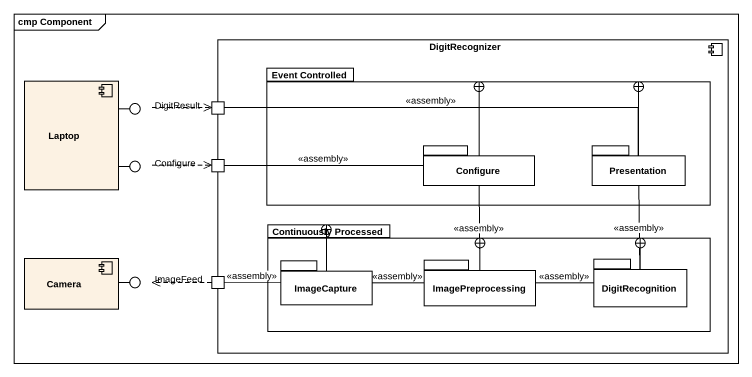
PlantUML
@startuml
mainframe cmp Component
component DigitRecognizer {
  package "Event Controlled" as Event_Controlled {
    package "Configure" as Configure_2 {
    }
    package Presentation {
    }
  }
  port " " as port1
  port " " as port2
  package "Continuously Processed" as Continuously_Processed {
    package ImageCapture {
    }
    package ImagePreprocessing {
    }
    package DigitRecognition {
    }
  }
  port " " as port3
}
component Laptop
() DigitResult
() Configure
component Camera
() ImageFeed
Laptop -right- DigitResult
Laptop -right- Configure
Camera -right- ImageFeed
DigitResult .right.> port1
port1 -right- Presentation : <<assembly>>
Configure .right.> port2
port2 -right- Configure_2 : <<assembly>>
Configure_2 -up-+ Event_Controlled
Presentation -left-+ Event_Controlled
Presentation -- DigitRecognition : <<assembly>>
port3 .left.> ImageFeed
ImageCapture -right-+ Continuously_Processed
ImageCapture -left- port3 : <<assembly>>
ImagePreprocessing -up- Configure_2 : <<assembly>>
ImagePreprocessing -right-+ Continuously_Processed
ImagePreprocessing -left- ImageCapture : <<assembly>>
DigitRecognition -left-+ Continuously_Processed
DigitRecognition -left- ImagePreprocessing : <<assembly>>
@enduml
